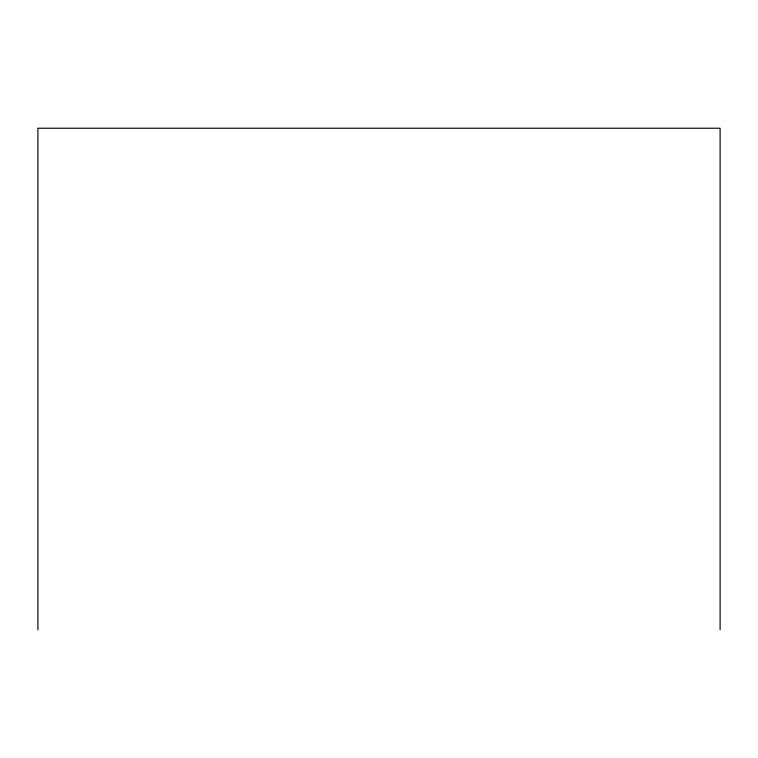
<?xml version="1.0" encoding="UTF-8"?>
<svg xmlns="http://www.w3.org/2000/svg" width="758" height="758" viewBox="0 0 758 758"><rect width="100%" height="100%" fill="white"/><g stroke="black" fill="none" stroke-linecap="round" stroke-linejoin="round"><path stroke-width="1.14" d="M720.1 629.765L720.1 128.235L37.9 128.235L37.9 629.765"/></g></svg>
